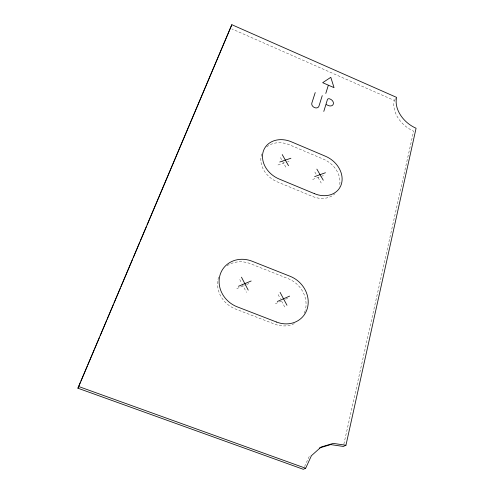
<?xml version="1.0" encoding="UTF-8"?>
<svg xmlns="http://www.w3.org/2000/svg" width="494" height="494" viewBox="0 0 494 494"><rect width="100%" height="100%" fill="white"/><g stroke="black" fill="none" stroke-linecap="round" stroke-linejoin="round"><path stroke-width="0.37" stroke-dasharray="2.47 1.85" d="M343.849 444.186L413.614 131.151A26.583 19.439 38.1 0 1 394.298 100.455L231.902 28.936M304.588 466.527L309.059 456.814L310.763 455.295M394.298 100.455L396.157 98.016M275.405 303.699L280.858 301.303M285.594 299.222L287.625 298.327M236.774 288.626L245.926 284.803M246.63 284.513L249.427 283.346M312.628 179.446L321.378 176.302M322.051 176.062L323.391 175.58M277.968 164.971L287.008 161.896M287.699 161.662L289.083 161.192M314.857 172.005L316.265 174.45M318.031 177.507L321.217 183.033M280.431 157.567L282.167 160.624M282.512 161.235L286.674 168.608M278.128 294.603L280.518 299.086M281.537 301L284.97 307.435M239.788 279.567L241.794 283.408M242.128 284.05L246.481 292.411M261.758 153.955A23.675 19.315 32 0 0 277.356 181.897L312.436 196.427A23.502 19.068 35.5 0 0 334.975 193.71M266.698 146.903A23.675 19.315 32 0 1 289.546 144.847L323.447 159.173A23.502 19.068 35.5 0 1 339.347 186.423M218.607 277.122A26.17 23.644 36.3 0 0 235.545 309.034L274.701 324.157A26.046 23.23 43.2 0 0 295.801 322.804M227.098 265.735A26.17 23.644 36.3 0 1 250.452 263.71L288.144 278.647A26.046 23.23 43.2 0 1 305.255 310.281M305.039 311.016A26.046 23.23 43.2 0 1 304.236 313.184"/><path stroke-width="0.74" d="M345.948 445.255L416.078 128.249A26.744 19.488 38.1 0 1 396.62 97.404L231.84 24.7L77.922 388.216L303.31 469.3L305.663 468.263L311.436 455.684L321.137 447.002L333.24 443.384L345.948 445.255L343.349 446.446L330.727 444.594L319.414 447.984M323.786 111.416L327.411 99.627A2.093 1.593 32.8 0 1 329.788 98.905L330.381 99.164A4.31 3.285 32.9 0 1 333.314 104.061A4.31 3.285 32.9 0 1 328.43 105.555L326.33 104.642M325.787 93.44L328.362 85.172L334.037 87.654L330.801 77.33L322.675 82.683L327.96 84.999M322.255 95.632L318.939 106.185A3.903 3.001 32.1 0 1 314.468 107.556A3.903 3.001 32.1 0 1 311.838 103.11L315.221 92.569M231.84 24.7L147.132 224.949M77.922 388.216L80.324 382.535M80.93 381.115L87.247 366.208M87.852 364.788L94.169 349.882M94.774 348.461L99.584 337.106M100.189 335.685L106.506 320.779M107.112 319.359L113.429 304.452M114.034 303.032L120.351 288.126M120.956 286.705L132.688 259.017M133.294 257.602L139.611 242.69M140.21 241.276L146.533 226.363M277.338 301.501L289.632 296.11M238.429 286.292L251.168 280.993M314.635 176.605L325.453 172.739M279.752 162.013L290.929 158.234M78.429 386.432L305.663 468.263M316.864 169.133L323.28 180.224M282.222 154.579L288.515 165.681M280.073 292.349L286.977 305.267M241.461 277.183L248.21 290.114M276.659 322.082L237.213 306.83A26.373 23.768 36.3 0 1 220.207 274.442A26.373 23.768 36.3 0 1 252.175 261.246L290.139 276.307A26.238 23.354 43.1 0 1 307.287 308.552A26.238 23.354 43.1 0 1 276.659 322.082M314.468 193.673L279.159 179.019A23.842 19.39 32 0 1 263.327 151.22A23.842 19.39 32 0 1 291.367 141.809L325.484 156.252A23.663 19.143 35.5 0 1 341.428 183.959A23.663 19.143 35.5 0 1 314.468 193.673"/></g></svg>
